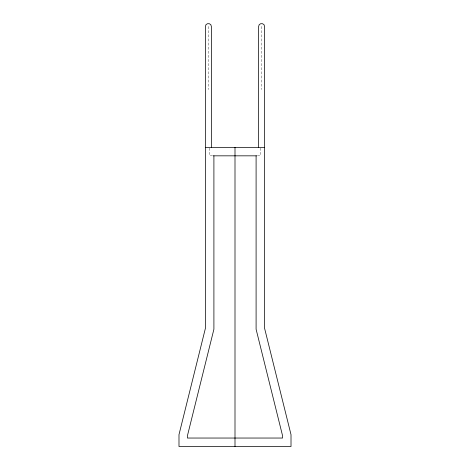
<?xml version="1.0" encoding="UTF-8"?>
<svg xmlns="http://www.w3.org/2000/svg" width="470" height="470" viewBox="0 0 470 470"><rect width="100%" height="100%" fill="white"/><g stroke="black" fill="none" stroke-linecap="round" stroke-linejoin="round"><path stroke-width="0.35" stroke-dasharray="2.35 1.76" d="M212.581 155.834L209.691 155.834L209.691 148.073M257.419 155.834L260.31 155.834L260.31 148.073M261.596 26.455L261.596 89.582M208.404 26.455L208.404 89.582"/><path stroke-width="0.7" d="M205.437 147.369L264.563 147.369M213.304 155.834L256.696 155.834M258.635 147.369L258.635 26.455C258.471 22.648 264.728 22.648 264.563 26.455L264.563 328.195L291.012 434.644L291.012 446.5L178.988 446.5L178.988 434.644L205.437 328.195L205.437 26.455C205.273 22.648 211.529 22.648 211.365 26.455L211.365 147.369M256.097 155.834L256.097 329.229L282.552 435.678L282.552 438.04L187.448 438.04L187.448 435.678L213.903 329.229L213.903 155.834M235 147.369L235 446.5"/></g></svg>
